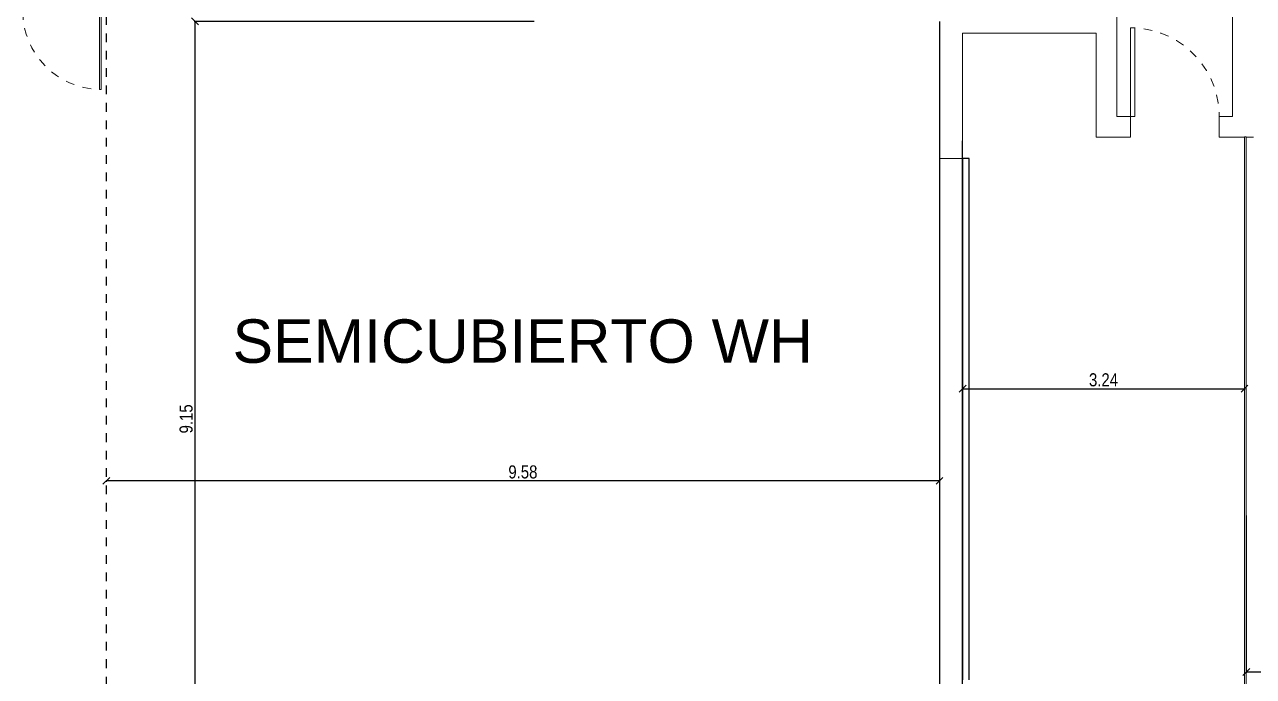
# Model space of a CAD drawing. Header units: millimetres. Extents: x 182 to 305, y 81 to 164.
# Drawn here: x 195.21 to 209.34, y 118.08 to 125.58 of the extents above; entities that cross this region are included whole.
import ezdxf

# ---------------------------------------------------------------- set-up
doc = ezdxf.new("R2010")
doc.units = ezdxf.units.MM
doc.linetypes.add('Dash 1_16_', pattern=[0.003174, 0.001587, -0.001587])
doc.linetypes.add('Hidden', pattern=[7.14375, 4.7625, -2.38125])
for name, color, linetype, lineweight in [('A-DOORSYM', 7, 'Continuous', 9), ('A-WALL', 7, 'Continuous', 9), ('DIMENSION', 1, 'Continuous', 25)]:
    doc.layers.add(name, color=color, linetype=linetype, lineweight=lineweight)
for name, color, linetype in [('estructura', 7, 'Continuous'), ('Lineas Carpintería', 7, 'Continuous'), ('Lineas Proyecciones', 7, 'Hidden'), ('Sectores', 3, 'Continuous'), ('TIERRA', 7, 'Continuous')]:
    doc.layers.add(name, color=color, linetype=linetype)
doc.styles.add('ARIALNARROW', font='ARIALN.TTF')
doc.styles.add('MtXpl_Arial_Unicode_', font='ARIALUNI.ttf')
doc.dimstyles.new('C', dxfattribs={"dimscale": 1.5, "dimtxt": 0.15, "dimasz": 0.08, "dimexe": 0.01, "dimexo": 0, "dimgap": 0.025, "dimtad": 1, "dimzin": 0, "dimdsep": 46, "dimtxsty": 'ARIALNARROW', "dimblk": 'OBLIQUE', "dimcen": 0, "dimclrd": 256, "dimclre": 256, "dimclrt": 256, "dimadec": 0, "dimazin": 0, "dimtfac": 1.666667, "dimtofl": 0, "dimtmove": 0, "dimatfit": 0, "dimldrblk": 'OBLIQUE', "dimfxl": 0.1, "dimtolj": 1, "dimtzin": 0, "dimarcsym": 0})

# ---------------------------------------------------------------- blocks, each defined once
blk = doc.blocks.new('_Oblique')
at = {"layer": 'estructura', "color": 0, "lineweight": -2}
blk.add_line((-0.5, -0.5), (0.5, 0.5), dxfattribs=at)
blk = doc.blocks.new('*D74')
at = {"layer": 'Defpoints', "color": 0}
for p in [(209.256233, 119.929648), (227.169996, 119.929648), (209.256233, 118.129648)]:
    blk.add_point(p, dxfattribs=at)
at = {"layer": 'DIMENSION', "lineweight": -2}
for p, q in [((209.256233, 119.929648), (209.256233, 118.119648)), ((227.169996, 119.929648), (227.169996, 118.119648)), ((227.169996, 118.129648), (209.256233, 118.129648))]:
    blk.add_line(p, q, dxfattribs=at)
at = {"layer": 'DIMENSION', "lineweight": -2, "xscale": 0.08, "yscale": 0.08, "zscale": 0.08, "rotation": 180}
blk.add_blockref('_Oblique', (209.256233, 118.129648), dxfattribs=at)
at = {"layer": 'DIMENSION', "lineweight": -2, "xscale": 0.08, "yscale": 0.08, "zscale": 0.08}
blk.add_blockref('_Oblique', (227.169996, 118.129648), dxfattribs=at)
at = {"layer": 'DIMENSION', "insert": (218.213115, 118.231225), "char_height": 0.15, "attachment_point": 5, "style": 'ARIALNARROW'}
blk.add_mtext('\\A1;17.91', dxfattribs=at)
blk = doc.blocks.new('*D76')
at = {"layer": 'Defpoints', "color": 0}
for p in [(196.146099, 120.330439), (196.146099, 120.330439), (205.728456, 120.330439)]:
    blk.add_point(p, dxfattribs=at)
at = {"layer": 'DIMENSION', "lineweight": -2}
for p, q in [((196.146099, 120.330439), (196.146099, 120.320439)), ((205.728456, 120.330439), (196.146099, 120.330439)), ((205.728456, 120.330439), (205.728456, 120.320439))]:
    blk.add_line(p, q, dxfattribs=at)
at = {"layer": 'DIMENSION', "lineweight": -2, "xscale": 0.08, "yscale": 0.08, "zscale": 0.08, "rotation": 180}
blk.add_blockref('_Oblique', (196.146099, 120.330439), dxfattribs=at)
at = {"layer": 'DIMENSION', "lineweight": -2, "xscale": 0.08, "yscale": 0.08, "zscale": 0.08}
blk.add_blockref('_Oblique', (205.728456, 120.330439), dxfattribs=at)
at = {"layer": 'DIMENSION', "insert": (200.937277, 120.432016), "char_height": 0.15, "attachment_point": 5, "style": 'ARIALNARROW'}
blk.add_mtext('\\A1;9.58', dxfattribs=at)
blk = doc.blocks.new('*D77')
at = {"layer": 'Defpoints', "color": 0}
for p in [(201.066027, 125.616387), (197.166027, 116.469648), (201.700961, 116.469648)]:
    blk.add_point(p, dxfattribs=at)
at = {"layer": 'DIMENSION', "lineweight": -2}
for p, q in [((201.066027, 125.616387), (197.156027, 125.616387)), ((197.166027, 125.616387), (197.166027, 116.469648)), ((201.700961, 116.469648), (197.156027, 116.469648))]:
    blk.add_line(p, q, dxfattribs=at)
at = {"layer": 'DIMENSION', "lineweight": -2, "xscale": 0.08, "yscale": 0.08, "zscale": 0.08}
for p, rotation in [((197.166027, 125.616387), 90), ((197.166027, 116.469648), 270)]:
    blk.add_blockref('_Oblique', p, dxfattribs=dict(at, rotation=rotation))
at = {"layer": 'DIMENSION', "insert": (197.064451, 121.043018), "char_height": 0.15, "attachment_point": 5, "rotation": 90, "style": 'ARIALNARROW'}
blk.add_mtext('\\A1;9.15', dxfattribs=at)
blk = doc.blocks.new('*D78')
at = {"layer": 'Defpoints', "color": 0}
for p in [(205.993456, 121.38982), (209.236233, 121.38982), (209.236233, 121.38982)]:
    blk.add_point(p, dxfattribs=at)
at = {"layer": 'DIMENSION', "lineweight": -2}
for p, q in [((205.993456, 121.38982), (205.993456, 121.37982)), ((205.993456, 121.38982), (209.236233, 121.38982)), ((209.236233, 121.38982), (209.236233, 121.37982))]:
    blk.add_line(p, q, dxfattribs=at)
at = {"layer": 'DIMENSION', "lineweight": -2, "xscale": 0.08, "yscale": 0.08, "zscale": 0.08, "rotation": 180}
blk.add_blockref('_Oblique', (205.993456, 121.38982), dxfattribs=at)
at = {"layer": 'DIMENSION', "lineweight": -2, "xscale": 0.08, "yscale": 0.08, "zscale": 0.08}
blk.add_blockref('_Oblique', (209.236233, 121.38982), dxfattribs=at)
at = {"layer": 'DIMENSION', "insert": (207.614845, 121.491396), "char_height": 0.15, "attachment_point": 5, "style": 'ARIALNARROW'}
blk.add_mtext('\\A1;3.24', dxfattribs=at)

msp = doc.modelspace()

# ---------------------------------------------------------------- linework, layer by layer
at = {"layer": 'A-DOORSYM', "color": 252}
for p, q in [((196.066117, 125.734648), (196.066117, 124.833179)), ((196.086117, 125.734648), (196.086117, 124.833179)), ((207.974283, 125.542148), (207.924283, 125.542148)), ((207.924283, 125.542148), (207.924283, 124.522148)), ((207.974283, 124.522148), (207.974283, 125.542148)), ((196.086117, 124.833179), (196.066117, 124.833179)), ((207.924283, 124.522148), (207.974283, 124.522148))]:
    msp.add_line(p, q, dxfattribs=at)
at = {"layer": 'A-DOORSYM', "color": 252, "linetype": 'Dash 1_16_'}
for centre, radius, start, end in [((196.086117, 125.734648), 0.901691, 180, 268.729045), ((207.924283, 124.522148), 1.021225, 357.19363, 87.19363)]:
    msp.add_arc(centre, radius, start, end, dxfattribs=at)
at = {"layer": 'A-WALL', "color": 252, "lineweight": 18}
for p, q in [((207.768733, 124.522148), (207.768733, 125.719648)), ((209.099833, 125.719648), (209.099833, 124.522148)), ((205.728456, 125.616387), (205.728456, 124.039648)), ((205.993456, 124.039648), (205.993456, 125.479648)), ((205.993456, 125.479648), (207.528733, 125.479648)), ((207.528733, 125.479648), (207.528733, 124.282148)), ((207.924283, 124.522148), (207.768733, 124.522148)), ((207.924283, 124.282148), (207.924283, 124.522148)), ((209.099833, 124.522148), (208.944283, 124.522148)), ((208.944283, 124.522148), (208.944283, 124.282148)), ((207.528733, 124.282148), (207.924283, 124.282148)), ((208.944283, 124.282148), (209.236233, 124.282148)), ((209.236233, 117.967148), (209.236233, 124.289648)), ((209.256233, 124.289648), (209.256233, 117.967148)), ((209.256233, 124.282148), (209.339833, 124.282148)), ((205.728456, 124.039648), (205.993456, 124.039648))]:
    msp.add_line(p, q, dxfattribs=at)
at = {"layer": 'A-WALL', "color": 252}
msp.add_line((209.256233, 124.289648), (209.236233, 124.289648), dxfattribs=at)
at = {"layer": 'Lineas Carpintería', "color": 252}
for p, q in [((205.993456, 117.836448), (205.993456, 124.242848)), ((205.728456, 124.039648), (205.728456, 118.049648)), ((205.993456, 124.039648), (205.993456, 118.039648)), ((206.069456, 124.039648), (205.993456, 124.039648)), ((206.069456, 118.039648), (206.069456, 124.039648))]:
    msp.add_line(p, q, dxfattribs=at)
at = {"layer": 'Lineas Proyecciones', "color": 252, "linetype": 'Hidden', "ltscale": 0.00015}
msp.add_line((196.146099, 160.877005), (196.146099, 83.618873), dxfattribs=at)
at = {"layer": 'TIERRA', "color": 252, "ltscale": 0.1}
msp.add_line((205.728456, 125.616387), (205.728456, 116.469648), dxfattribs=at)

# ---------------------------------------------------------------- texts
at = {"layer": 'Sectores', "style": 'MtXpl_Arial_Unicode_'}
msp.add_text('SEMICUBIERTO WH', height=0.5, dxfattribs=at).set_placement((197.598036, 121.687981))

# ---------------------------------------------------------------- dimensions: what is measured, and where the dimension line sits
at = {"layer": 'DIMENSION'}
for base, p1, p2, angle, picture, middle in [((197.166027, 116.469648), (201.066027, 125.616387), (201.700961, 116.469648), 90, '*D77', (197.064451, 121.043018)), ((209.236233, 121.38982), (205.993456, 121.38982), (209.236233, 121.38982), 180, '*D78', (207.614845, 121.491396)), ((196.146099, 120.330439), (205.728456, 120.330439), (196.146099, 120.330439), 180, '*D76', (200.937277, 120.432016))]:
    dim = msp.add_linear_dim(base=base, p1=p1, p2=p2, angle=angle, dimstyle='C', override={"dimscale": 1, "dimlfac": 1, "dimtxsty": 'ARIALNARROW', "dimtolj": 1}, dxfattribs=at)
    dim.commit()
    dim.dimension.update_dxf_attribs({"geometry": picture, "text_midpoint": middle})
dim = msp.add_linear_dim(base=(209.256233, 118.129648), p1=(227.169996, 119.929648), p2=(209.256233, 119.929648), dimstyle='C', override={"dimscale": 1, "dimlfac": 1, "dimtxsty": 'ARIALNARROW', "dimtolj": 1}, dxfattribs=at)
dim.commit()
dim.dimension.update_dxf_attribs({"geometry": '*D74', "text_midpoint": (218.213115, 118.231225)})

doc.saveas('drawing.dxf')
